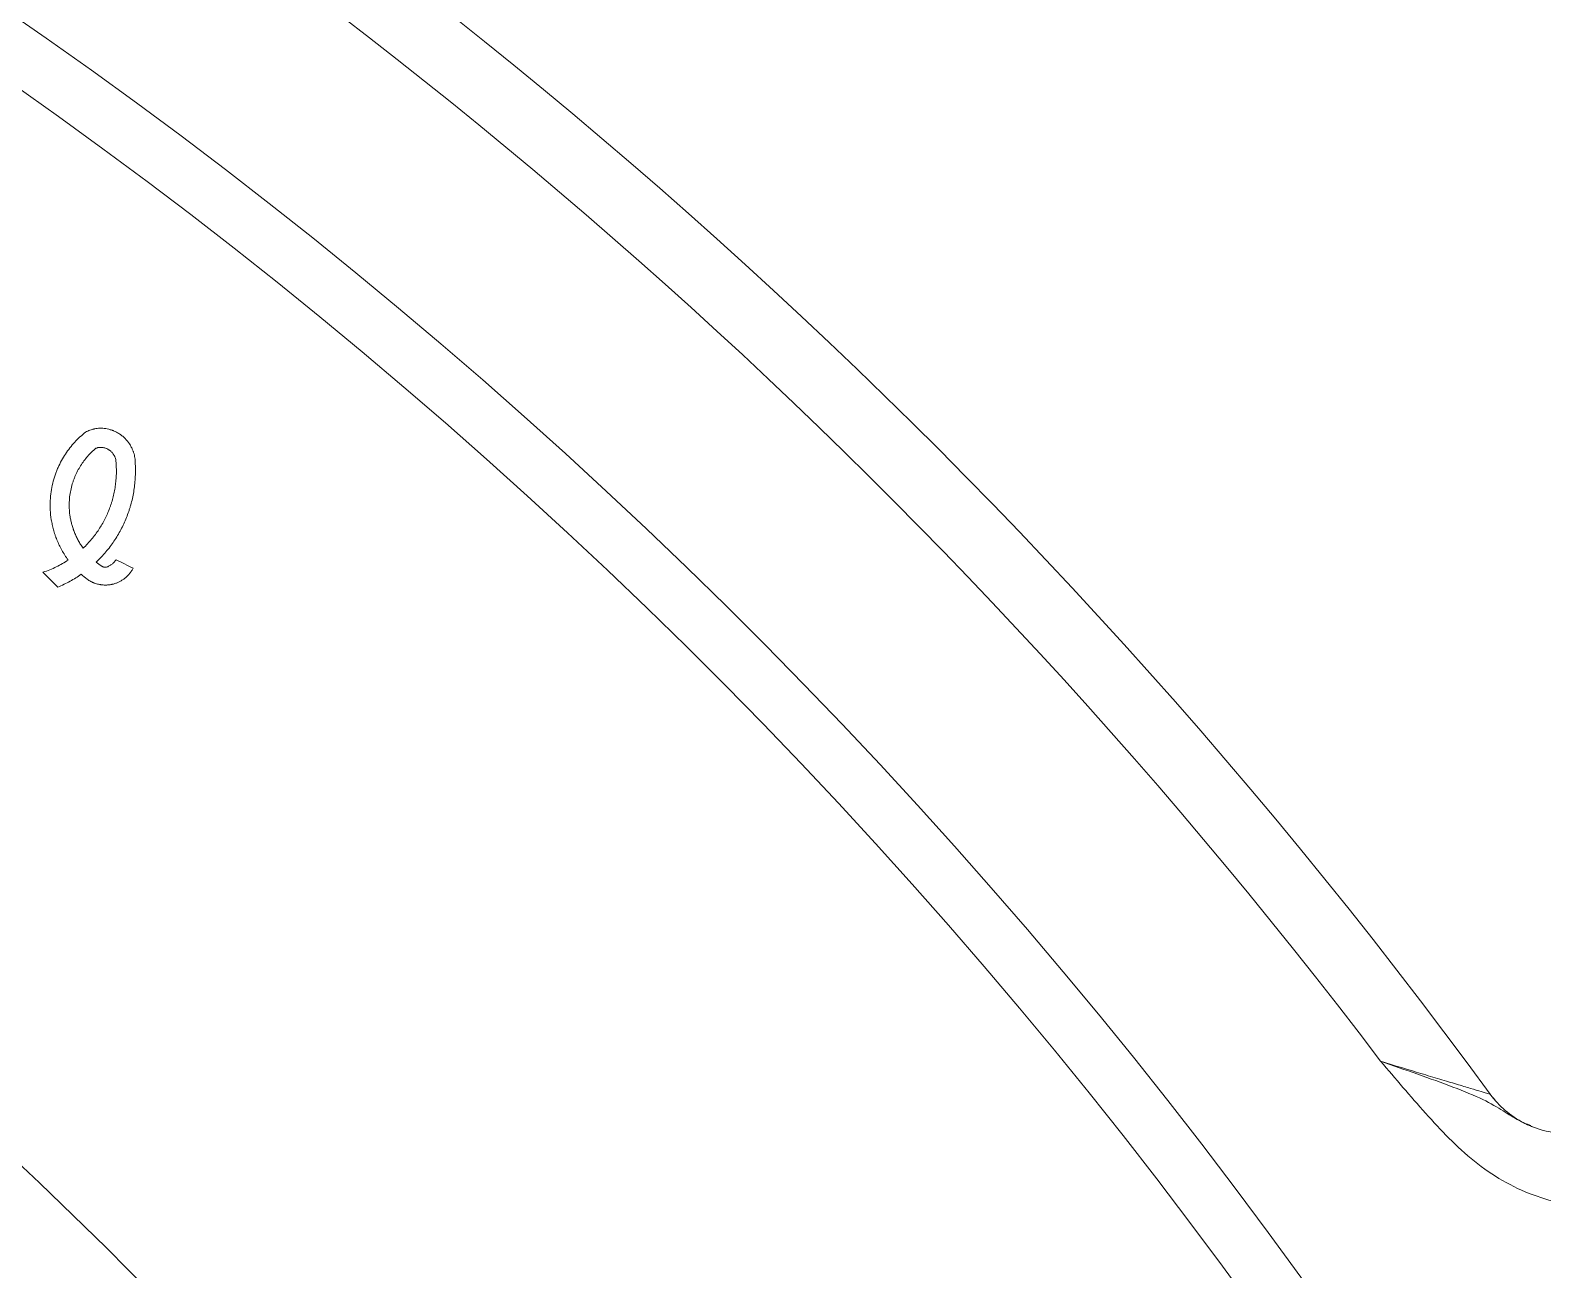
# Model space of a CAD drawing. Header units: millimetres. Extents: x 4664 to 8864, y -38 to 2932.
# Drawn here: x 5889.31 to 5930.76, y 1254.32 to 1288.29 of the extents above; entities that cross this region are included whole.
import ezdxf

# ---------------------------------------------------------------- set-up
doc = ezdxf.new("R2010")
doc.units = ezdxf.units.MM

msp = doc.modelspace()

# ---------------------------------------------------------------- linework, layer by layer
at = {"lineweight": 5}
for radius, start, end in [(152.045, 36.15958, 86.73036), (150.173, 37.11429, 84.05174), (144.895, 2.73527, 80.78997), (143.338, 2.73527, 80.78997), (120.442, 3.29067, 55.00395)]:
    msp.add_arc((5806.563, 1169.419), radius, start, end, dxfattribs=at)
for points, knots in [([(5890.825, 1277.273), (5890.771, 1277.231), (5890.72, 1277.187), (5890.62, 1277.095), (5890.524, 1276.999), (5890.436, 1276.896), (5890.351, 1276.788), (5890.311, 1276.732), (5890.235, 1276.616), (5890.198, 1276.556), (5890.13, 1276.432), (5890.099, 1276.367), (5890.054, 1276.267), (5890.04, 1276.233), (5890.02, 1276.181), (5890.013, 1276.164), (5890.001, 1276.128), (5889.994, 1276.111), (5889.964, 1276.021), (5889.943, 1275.948), (5889.906, 1275.797), (5889.891, 1275.72), (5889.868, 1275.562), (5889.86, 1275.481), (5889.854, 1275.355), (5889.853, 1275.313), (5889.853, 1275.26), (5889.853, 1275.249), (5889.853, 1275.227), (5889.854, 1275.216), (5889.855, 1275.184), (5889.855, 1275.162), (5889.861, 1275.053), (5889.87, 1274.964), (5889.892, 1274.829), (5889.901, 1274.784), (5889.92, 1274.693), (5889.931, 1274.647), (5889.957, 1274.554), (5889.971, 1274.507), (5889.991, 1274.448), (5889.995, 1274.437), (5890.004, 1274.413), (5890.017, 1274.378), (5890.03, 1274.343), (5890.059, 1274.272), (5890.079, 1274.226), (5890.124, 1274.133), (5890.147, 1274.087), (5890.199, 1273.995), (5890.226, 1273.949), (5890.284, 1273.858), (5890.315, 1273.813), (5890.348, 1273.768)], [0, 0, 0, 0, 0.0625, 0.0625, 0.125, 0.1875, 0.1875, 0.25, 0.25, 0.3125, 0.3125, 0.375, 0.375, 0.40625, 0.40625, 0.421875, 0.421875, 0.4375, 0.4375, 0.5, 0.5, 0.5625, 0.5625, 0.625, 0.625, 0.65625, 0.65625, 0.664063, 0.664063, 0.671875, 0.671875, 0.6875, 0.6875, 0.75, 0.75, 0.78125, 0.78125, 0.8125, 0.8125, 0.84375, 0.84375, 0.851563, 0.851563, 0.859375, 0.875, 0.875, 0.90625, 0.90625, 0.9375, 0.9375, 0.96875, 0.96875, 1, 1, 1, 1]), ([(5891.376, 1277.369), (5891.348, 1277.374), (5891.321, 1277.376), (5891.268, 1277.38), (5891.243, 1277.38), (5891.192, 1277.379), (5891.168, 1277.377), (5891.12, 1277.372), (5891.097, 1277.368), (5891.068, 1277.362), (5891.062, 1277.361), (5891.051, 1277.359), (5891.045, 1277.357), (5891.028, 1277.353), (5891.017, 1277.35), (5890.985, 1277.341), (5890.963, 1277.334), (5890.922, 1277.319), (5890.902, 1277.311), (5890.863, 1277.293), (5890.843, 1277.284), (5890.825, 1277.273)], [0, 0, 0, 0, 0.125, 0.125, 0.25, 0.25, 0.375, 0.375, 0.5, 0.5, 0.53125, 0.53125, 0.5625, 0.5625, 0.625, 0.625, 0.75, 0.75, 0.875, 0.875, 1, 1, 1, 1]), ([(5892.185, 1276.395), (5892.186, 1276.418), (5892.186, 1276.44), (5892.184, 1276.486), (5892.182, 1276.509), (5892.177, 1276.556), (5892.173, 1276.579), (5892.164, 1276.627), (5892.158, 1276.651), (5892.148, 1276.688), (5892.145, 1276.701), (5892.139, 1276.72), (5892.137, 1276.726), (5892.132, 1276.738), (5892.13, 1276.745), (5892.119, 1276.776), (5892.108, 1276.802), (5892.084, 1276.853), (5892.071, 1276.878), (5892.052, 1276.911), (5892.049, 1276.917), (5892.043, 1276.927), (5892.041, 1276.93), (5892.037, 1276.936), (5892.026, 1276.953), (5892.015, 1276.968), (5891.988, 1277.006), (5891.969, 1277.031), (5891.937, 1277.067), (5891.926, 1277.079), (5891.908, 1277.097), (5891.902, 1277.103), (5891.893, 1277.112), (5891.89, 1277.115), (5891.884, 1277.121), (5891.857, 1277.147), (5891.828, 1277.171), (5891.788, 1277.201), (5891.774, 1277.21), (5891.753, 1277.224), (5891.743, 1277.231), (5891.732, 1277.237), (5891.725, 1277.242), (5891.721, 1277.244), (5891.689, 1277.263), (5891.66, 1277.278), (5891.617, 1277.298), (5891.602, 1277.305), (5891.581, 1277.314), (5891.573, 1277.316), (5891.559, 1277.322), (5891.552, 1277.325), (5891.515, 1277.337), (5891.487, 1277.346), (5891.431, 1277.359), (5891.403, 1277.365), (5891.376, 1277.369)], [0, 0, 0, 0, 0.0625, 0.0625, 0.125, 0.125, 0.1875, 0.1875, 0.25, 0.25, 0.28125, 0.28125, 0.296875, 0.296875, 0.3125, 0.3125, 0.375, 0.375, 0.4375, 0.4375, 0.453125, 0.453125, 0.460938, 0.460938, 0.46875, 0.5, 0.5, 0.5625, 0.5625, 0.59375, 0.59375, 0.609375, 0.609375, 0.617187, 0.617187, 0.625, 0.6875, 0.6875, 0.71875, 0.71875, 0.734375, 0.742187, 0.742187, 0.75, 0.75, 0.8125, 0.8125, 0.84375, 0.84375, 0.859375, 0.859375, 0.875, 0.875, 0.9375, 0.9375, 1, 1, 1, 1]), ([(5891.108, 1276.831), (5891.066, 1276.796), (5891.027, 1276.761), (5890.95, 1276.687), (5890.877, 1276.61), (5890.81, 1276.527), (5890.746, 1276.441), (5890.715, 1276.397), (5890.657, 1276.305), (5890.63, 1276.258), (5890.579, 1276.16), (5890.555, 1276.109), (5890.522, 1276.031), (5890.511, 1276.004), (5890.496, 1275.964), (5890.492, 1275.95), (5890.482, 1275.922), (5890.477, 1275.909), (5890.455, 1275.839), (5890.439, 1275.782), (5890.412, 1275.664), (5890.402, 1275.604), (5890.385, 1275.482), (5890.379, 1275.419), (5890.376, 1275.322), (5890.375, 1275.289), (5890.376, 1275.24), (5890.376, 1275.223), (5890.377, 1275.198), (5890.377, 1275.189), (5890.378, 1275.173), (5890.378, 1275.164), (5890.383, 1275.088), (5890.39, 1275.019), (5890.407, 1274.915), (5890.414, 1274.88), (5890.429, 1274.81), (5890.438, 1274.774), (5890.458, 1274.703), (5890.469, 1274.667), (5890.484, 1274.622), (5890.487, 1274.613), (5890.494, 1274.594), (5890.497, 1274.585), (5890.507, 1274.558), (5890.514, 1274.54), (5890.536, 1274.485), (5890.552, 1274.449), (5890.586, 1274.377), (5890.604, 1274.341), (5890.643, 1274.269), (5890.664, 1274.234), (5890.709, 1274.163), (5890.733, 1274.128), (5890.758, 1274.093)], [0, 0, 0, 0, 0.0625, 0.0625, 0.125, 0.1875, 0.1875, 0.25, 0.25, 0.3125, 0.3125, 0.375, 0.375, 0.40625, 0.40625, 0.421875, 0.421875, 0.4375, 0.4375, 0.5, 0.5, 0.5625, 0.5625, 0.625, 0.625, 0.65625, 0.65625, 0.671875, 0.671875, 0.679688, 0.679688, 0.6875, 0.6875, 0.75, 0.75, 0.78125, 0.78125, 0.8125, 0.8125, 0.84375, 0.84375, 0.851563, 0.851563, 0.859375, 0.859375, 0.875, 0.875, 0.90625, 0.90625, 0.9375, 0.9375, 0.96875, 0.96875, 1, 1, 1, 1]), ([(5891.295, 1276.853), (5891.286, 1276.855), (5891.277, 1276.856), (5891.26, 1276.857), (5891.251, 1276.857), (5891.226, 1276.857), (5891.21, 1276.856), (5891.186, 1276.853), (5891.179, 1276.852), (5891.167, 1276.849), (5891.164, 1276.849), (5891.156, 1276.847), (5891.153, 1276.846), (5891.135, 1276.841), (5891.121, 1276.836), (5891.108, 1276.831)], [0, 0, 0, 0, 0.125, 0.125, 0.25, 0.25, 0.5, 0.5, 0.625, 0.625, 0.6875, 0.6875, 0.75, 0.75, 1, 1, 1, 1]), ([(5891.651, 1276.526), (5891.647, 1276.544), (5891.641, 1276.561), (5891.631, 1276.588), (5891.627, 1276.597), (5891.621, 1276.611), (5891.619, 1276.615), (5891.614, 1276.624), (5891.612, 1276.629), (5891.604, 1276.642), (5891.599, 1276.651), (5891.587, 1276.669), (5891.581, 1276.678), (5891.571, 1276.691), (5891.566, 1276.698), (5891.56, 1276.704), (5891.557, 1276.709), (5891.555, 1276.711), (5891.545, 1276.722), (5891.537, 1276.73), (5891.52, 1276.746), (5891.512, 1276.754), (5891.5, 1276.763), (5891.498, 1276.765), (5891.493, 1276.768), (5891.491, 1276.77), (5891.484, 1276.775), (5891.479, 1276.779), (5891.465, 1276.789), (5891.455, 1276.795), (5891.44, 1276.803), (5891.432, 1276.807), (5891.425, 1276.811), (5891.42, 1276.814), (5891.417, 1276.815), (5891.405, 1276.821), (5891.394, 1276.825), (5891.374, 1276.833), (5891.364, 1276.837), (5891.344, 1276.843), (5891.334, 1276.845), (5891.315, 1276.85), (5891.305, 1276.852), (5891.295, 1276.853)], [0, 0, 0, 0, 0.125, 0.125, 0.1875, 0.1875, 0.21875, 0.21875, 0.25, 0.25, 0.3125, 0.3125, 0.375, 0.375, 0.40625, 0.421875, 0.421875, 0.4375, 0.4375, 0.5, 0.5, 0.5625, 0.5625, 0.578125, 0.578125, 0.59375, 0.59375, 0.625, 0.625, 0.6875, 0.6875, 0.71875, 0.734375, 0.734375, 0.75, 0.75, 0.8125, 0.8125, 0.875, 0.875, 0.9375, 0.9375, 1, 1, 1, 1]), ([(5890.758, 1274.093), (5890.8, 1274.132), (5890.84, 1274.173), (5890.917, 1274.255), (5890.954, 1274.297), (5891.061, 1274.426), (5891.127, 1274.514), (5891.247, 1274.697), (5891.302, 1274.792), (5891.4, 1274.986), (5891.444, 1275.086), (5891.492, 1275.214), (5891.506, 1275.253), (5891.519, 1275.292), (5891.528, 1275.319), (5891.532, 1275.332), (5891.553, 1275.398), (5891.582, 1275.504), (5891.606, 1275.613), (5891.627, 1275.722), (5891.636, 1275.777), (5891.65, 1275.888), (5891.656, 1275.944), (5891.664, 1276.057), (5891.667, 1276.115), (5891.668, 1276.23), (5891.667, 1276.288), (5891.662, 1276.406), (5891.657, 1276.466), (5891.651, 1276.526)], [0, 0, 0, 0, 0.0625, 0.0625, 0.125, 0.125, 0.25, 0.25, 0.375, 0.375, 0.5, 0.5, 0.53125, 0.546875, 0.546875, 0.5625, 0.5625, 0.625, 0.6875, 0.6875, 0.75, 0.75, 0.8125, 0.8125, 0.875, 0.875, 0.9375, 0.9375, 1, 1, 1, 1]), ([(5891.116, 1273.712), (5891.163, 1273.757), (5891.208, 1273.802), (5891.295, 1273.895), (5891.337, 1273.942), (5891.459, 1274.085), (5891.533, 1274.184), (5891.67, 1274.388), (5891.733, 1274.493), (5891.847, 1274.707), (5891.898, 1274.818), (5891.966, 1274.987), (5891.987, 1275.045), (5892.017, 1275.132), (5892.026, 1275.161), (5892.044, 1275.22), (5892.053, 1275.249), (5892.078, 1275.338), (5892.108, 1275.457), (5892.132, 1275.577), (5892.152, 1275.699), (5892.161, 1275.761), (5892.175, 1275.885), (5892.181, 1275.947), (5892.188, 1276.073), (5892.19, 1276.137), (5892.19, 1276.265), (5892.189, 1276.33), (5892.185, 1276.395)], [0, 0, 0, 0, 0.0625, 0.0625, 0.125, 0.125, 0.25, 0.25, 0.375, 0.375, 0.5, 0.5, 0.5625, 0.5625, 0.59375, 0.59375, 0.625, 0.625, 0.6875, 0.75, 0.75, 0.8125, 0.8125, 0.875, 0.875, 0.9375, 0.9375, 1, 1, 1, 1]), ([(5890.348, 1273.768), (5890.297, 1273.734), (5890.243, 1273.701), (5890.134, 1273.639), (5890.078, 1273.609), (5889.963, 1273.553), (5889.903, 1273.527), (5889.782, 1273.478), (5889.719, 1273.455), (5889.655, 1273.434)], [0, 0, 0, 0, 0.25, 0.25, 0.5, 0.5, 0.75, 0.75, 1, 1, 1, 1]), ([(5890.866, 1273.245), (5890.883, 1273.233), (5890.899, 1273.222), (5890.932, 1273.201), (5890.966, 1273.182), (5891, 1273.165), (5891.026, 1273.154), (5891.039, 1273.148), (5891.053, 1273.143), (5891.061, 1273.139), (5891.066, 1273.138), (5891.088, 1273.13), (5891.106, 1273.124), (5891.141, 1273.113), (5891.158, 1273.109), (5891.193, 1273.101), (5891.211, 1273.097), (5891.237, 1273.093), (5891.249, 1273.091), (5891.262, 1273.089), (5891.271, 1273.088), (5891.275, 1273.088), (5891.314, 1273.084), (5891.347, 1273.083), (5891.412, 1273.084), (5891.444, 1273.086), (5891.49, 1273.092), (5891.505, 1273.094), (5891.528, 1273.098), (5891.535, 1273.1), (5891.55, 1273.103), (5891.558, 1273.105), (5891.594, 1273.113), (5891.622, 1273.122), (5891.677, 1273.141), (5891.703, 1273.151), (5891.754, 1273.175), (5891.778, 1273.188), (5891.826, 1273.216), (5891.848, 1273.231), (5891.876, 1273.251), (5891.881, 1273.255), (5891.892, 1273.263), (5891.908, 1273.275), (5891.923, 1273.288), (5891.953, 1273.314), (5891.972, 1273.333), (5892.008, 1273.371), (5892.042, 1273.41), (5892.072, 1273.453), (5892.1, 1273.497), (5892.114, 1273.519), (5892.126, 1273.543)], [0, 0, 0, 0, 0.03125, 0.03125, 0.0625, 0.09375, 0.09375, 0.109375, 0.117188, 0.117188, 0.125, 0.125, 0.15625, 0.15625, 0.1875, 0.1875, 0.21875, 0.21875, 0.234375, 0.242188, 0.242188, 0.25, 0.25, 0.3125, 0.3125, 0.375, 0.375, 0.40625, 0.40625, 0.421875, 0.421875, 0.4375, 0.4375, 0.5, 0.5, 0.5625, 0.5625, 0.625, 0.625, 0.6875, 0.6875, 0.703125, 0.703125, 0.71875, 0.75, 0.75, 0.8125, 0.8125, 0.875, 0.9375, 0.9375, 1, 1, 1, 1]), ([(5891.439, 1273.589), (5891.433, 1273.586), (5891.427, 1273.584), (5891.415, 1273.579), (5891.408, 1273.578), (5891.395, 1273.575), (5891.388, 1273.573), (5891.378, 1273.572), (5891.374, 1273.572), (5891.367, 1273.572), (5891.363, 1273.572), (5891.352, 1273.572), (5891.344, 1273.572), (5891.334, 1273.574), (5891.332, 1273.574), (5891.328, 1273.575), (5891.326, 1273.575), (5891.32, 1273.577), (5891.317, 1273.578), (5891.305, 1273.581), (5891.297, 1273.584), (5891.287, 1273.589), (5891.285, 1273.59), (5891.281, 1273.592), (5891.275, 1273.595), (5891.269, 1273.599), (5891.265, 1273.601)], [0, 0, 0, 0, 0.125, 0.125, 0.25, 0.25, 0.375, 0.375, 0.4375, 0.4375, 0.5, 0.5, 0.625, 0.625, 0.65625, 0.65625, 0.6875, 0.6875, 0.75, 0.75, 0.875, 0.875, 0.90625, 0.90625, 0.9375, 1, 1, 1, 1]), ([(5891.66, 1273.778), (5891.646, 1273.758), (5891.616, 1273.72), (5891.582, 1273.687), (5891.545, 1273.655), (5891.525, 1273.64), (5891.484, 1273.613), (5891.462, 1273.6), (5891.439, 1273.589)], [0, 0, 0, 0, 0.25, 0.5, 0.5, 0.75, 0.75, 1, 1, 1, 1]), ([(5890.061, 1273.028), (5890.12, 1273.052), (5890.177, 1273.077), (5890.289, 1273.131), (5890.344, 1273.159), (5890.504, 1273.247), (5890.607, 1273.31), (5890.704, 1273.378)], [0, 0, 0, 0, 0.25, 0.25, 0.5, 0.5, 1, 1, 1, 1]), ([(5926.316, 1260.034), (5926.724, 1259.557), (5927.131, 1259.078), (5927.757, 1258.377), (5927.969, 1258.146), (5928.41, 1257.702), (5928.64, 1257.49), (5929.132, 1257.097), (5929.392, 1256.919), (5929.927, 1256.611), (5930.205, 1256.48), (5931.071, 1256.158), (5931.664, 1256.048), (5932.258, 1256.046)], [0, 0, 0, 0, 0.25, 0.25, 0.375, 0.375, 0.5, 0.5, 0.625, 0.625, 0.75, 0.75, 1, 1, 1, 1]), ([(5929.321, 1259.13), (5929.321, 1259.13), (5929.321, 1259.13), (5929.319, 1259.13), (5929.231, 1259.157), (5928.991, 1259.228), (5928.892, 1259.258), (5928.665, 1259.326), (5928.537, 1259.364), (5928.255, 1259.449), (5928.1, 1259.495), (5927.773, 1259.593), (5927.601, 1259.645), (5927.077, 1259.803), (5926.703, 1259.916), (5926.316, 1260.034)], [0, 0, 0, 0, 0.003124, 0.003124, 0.25536, 0.25536, 0.381477, 0.381477, 0.507595, 0.507595, 0.633713, 0.633713, 0.759831, 0.759831, 1, 1, 1, 1]), ([(5930.419, 1258.262), (5930.315, 1258.306), (5930.212, 1258.356), (5929.969, 1258.489), (5929.829, 1258.577), (5929.516, 1258.772), (5929.341, 1258.877), (5928.886, 1259.097), (5928.605, 1259.212), (5927.687, 1259.56), (5926.993, 1259.799), (5926.316, 1260.034)], [0, 0, 0, 0, 0.128863, 0.128863, 0.303091, 0.303091, 0.477318, 0.477318, 0.651545, 0.651545, 1, 1, 1, 1]), ([(5930.635, 1258.183), (5930.502, 1258.225), (5930.179, 1258.357), (5929.719, 1258.666), (5929.443, 1258.964), (5929.321, 1259.13)], [0, 0, 0, 0, 0.254707, 0.632543, 1, 1, 1, 1]), ([(5930.43, 1258.275), (5930.368, 1258.294), (5930.112, 1258.386), (5929.72, 1258.671), (5929.443, 1258.964), (5929.321, 1259.13)], [0, 0, 0, 0, 0.137308, 0.574662, 1, 1, 1, 1]), ([(5931.389, 1258.059), (5931.101, 1258.059), (5930.815, 1258.113), (5930.492, 1258.232), (5930.456, 1258.247), (5930.419, 1258.262)], [0, 0, 0, 0, 0.88481, 0.88481, 1, 1, 1, 1])]:
    msp.add_open_spline(points, degree=3, knots=knots, dxfattribs=at)
for points in [[(5889.655, 1273.434), (5889.791, 1273.298), (5889.926, 1273.163), (5890.061, 1273.028)], [(5891.265, 1273.601), (5891.214, 1273.636), (5891.164, 1273.673), (5891.116, 1273.712)], [(5892.126, 1273.543), (5891.971, 1273.621), (5891.815, 1273.7), (5891.66, 1273.778)], [(5890.704, 1273.378), (5890.756, 1273.331), (5890.81, 1273.287), (5890.866, 1273.245)]]:
    msp.add_open_spline(points, degree=3, dxfattribs=at)

doc.saveas('drawing.dxf')
